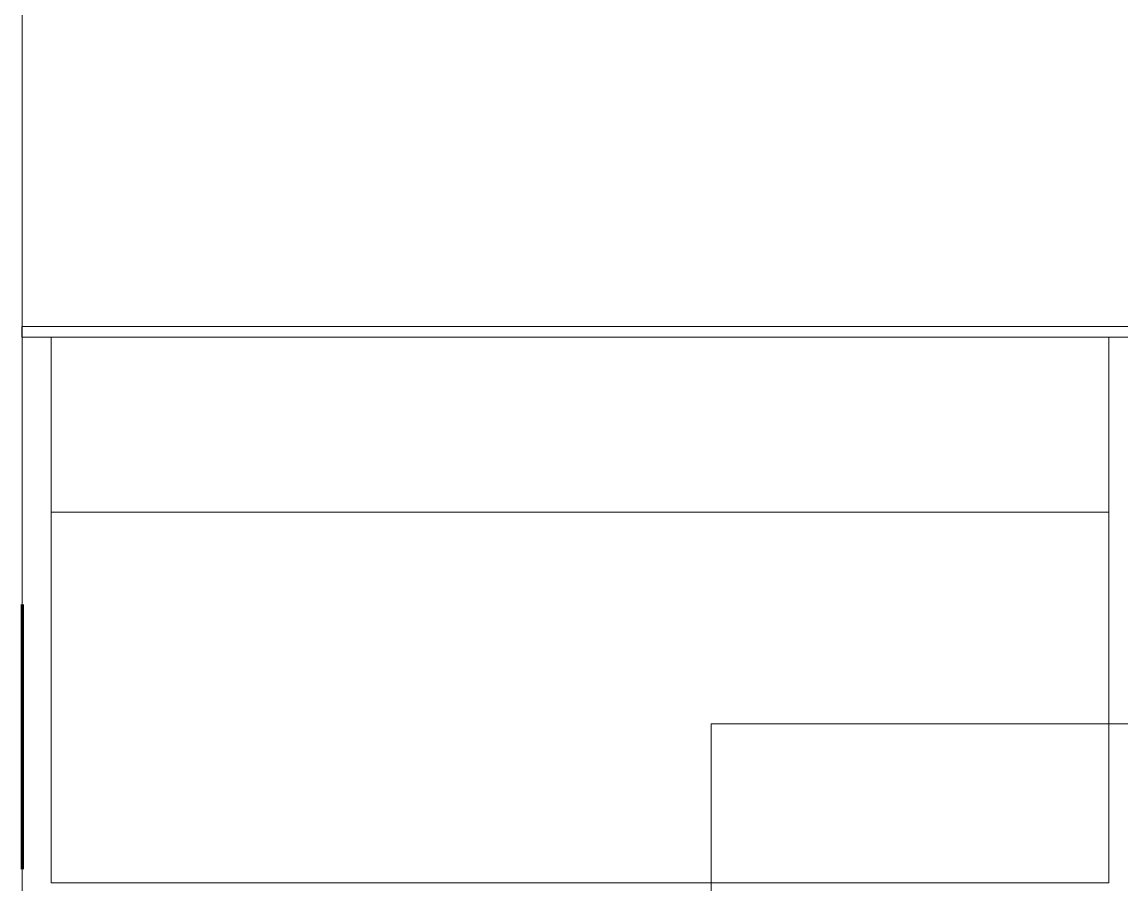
# Model space of a CAD drawing. Header units: metres. Extents: x 101 to 346, y 66 to 213.
# Drawn here: x 104.4054 to 104.8204, y 100.2764 to 100.6019 of the extents above; entities that cross this region are included whole.
import ezdxf

# ---------------------------------------------------------------- set-up
doc = ezdxf.new("R2010")
doc.units = ezdxf.units.M
doc.header["$MEASUREMENT"] = 0
for name, pattern in [('Strichlinie-unter-Schnitt', [0.0024, 0.0016, -0.0008]), ('Strichpunktlinie', [0.006703, 0.003528, -0.001764, 0, -0.001411]), ('Wipeout_Contour', [1, 0, -1])]:
    doc.linetypes.add(name, pattern=pattern)
for name, color, linetype in [('00  Raster', 7, 'Continuous'), ('10  Fassade', 7, 'Continuous'), ('10  Fassade_Deckschraffur', 7, 'Continuous'), ('10  Wand Massiv', 7, 'Continuous'), ('10  Wand Massiv_Deckschraffur', 7, 'Continuous'), ('30  Grundstück Grenze', 7, 'Continuous')]:
    doc.layers.add(name, color=color, linetype=linetype)

msp = doc.modelspace()

# ---------------------------------------------------------------- linework, layer by layer
at = {"layer": '10  Fassade', "color": 7, "linetype": 'Strichlinie-unter-Schnitt', "lineweight": 13, "ltscale": 1000, "flags": 128}
for points in [[(104.41633, 100.48289), (104.81537, 100.48289)], [(104.41633, 100.48289), (104.41633, 100.41685)], [(104.81537, 100.48289), (104.81537, 100.41685)], [(104.41633, 100.41685), (104.81537, 100.41685)], [(104.41633, 100.41685), (104.41633, 100.27689)]]:
    msp.add_lwpolyline(points, dxfattribs=at)

# ---------------------------------------------------------------- wipeouts: each hides what was drawn before it
at = {"color": 254, "linetype": 'Wipeout_Contour', "lineweight": 0, "ltscale": 592.540741}
msp.add_wipeout([(113.41537, 100.33689), (104.66537, 100.33689), (104.66537, 100.13689), (113.41537, 100.13689)], dxfattribs=at).dxf.layer = '10  Wand Massiv_Deckschraffur'

# ---------------------------------------------------------------- next in the draw order: linework, layer by layer
at = {"layer": '10  Fassade', "color": 7, "linetype": 'Strichlinie-unter-Schnitt', "lineweight": 13, "ltscale": 1000, "flags": 128}
for points in [[(104.81537, 100.41685), (104.81537, 100.27689)], [(104.41633, 100.27689), (104.81537, 100.27689)]]:
    msp.add_lwpolyline(points, dxfattribs=at)
at = {"layer": '10  Wand Massiv', "color": 7, "linetype": 'Continuous', "lineweight": 13, "ltscale": 1000, "flags": 128}
for points in [[(113.41537, 100.33689), (104.66537, 100.33689)], [(104.66537, 100.33689), (104.66537, 100.13689)]]:
    msp.add_lwpolyline(points, dxfattribs=at)

# ---------------------------------------------------------------- next in the draw order: wipeouts: each hides what was drawn before it
at = {"color": 254, "linetype": 'Wipeout_Contour', "lineweight": 0, "ltscale": 583.52472}
msp.add_wipeout([(107.10036, 100.48289), (107.10036, 100.48689), (104.40536, 100.48689), (104.40536, 100.48289)], dxfattribs=at).dxf.layer = '10  Fassade_Deckschraffur'

# ---------------------------------------------------------------- next in the draw order: linework, layer by layer
at = {"layer": '00  Raster', "color": 7, "linetype": 'Strichpunktlinie', "lineweight": 13, "ltscale": 1000}
msp.add_line((104.40537, 79.30724), (104.40537, 102.97689), dxfattribs=at)
at = {"layer": '10  Fassade', "color": 7, "linetype": 'Continuous', "lineweight": 18, "ltscale": 1000, "flags": 128}
for points in [[(104.40536, 100.48689), (107.10036, 100.48689)], [(104.40536, 100.48689), (104.40536, 100.48289)], [(104.40536, 100.48289), (107.10036, 100.48289)]]:
    msp.add_lwpolyline(points, dxfattribs=at)
at = {"layer": '30  Grundstück Grenze', "color": 1, "linetype": 'Strichpunktlinie', "lineweight": 100, "ltscale": 1000, "flags": 128}
msp.add_lwpolyline([(104.40552, 105.67398), (104.40536, 84.64902), (107.40665, 79.30724)], dxfattribs=at)

doc.saveas('drawing.dxf')
